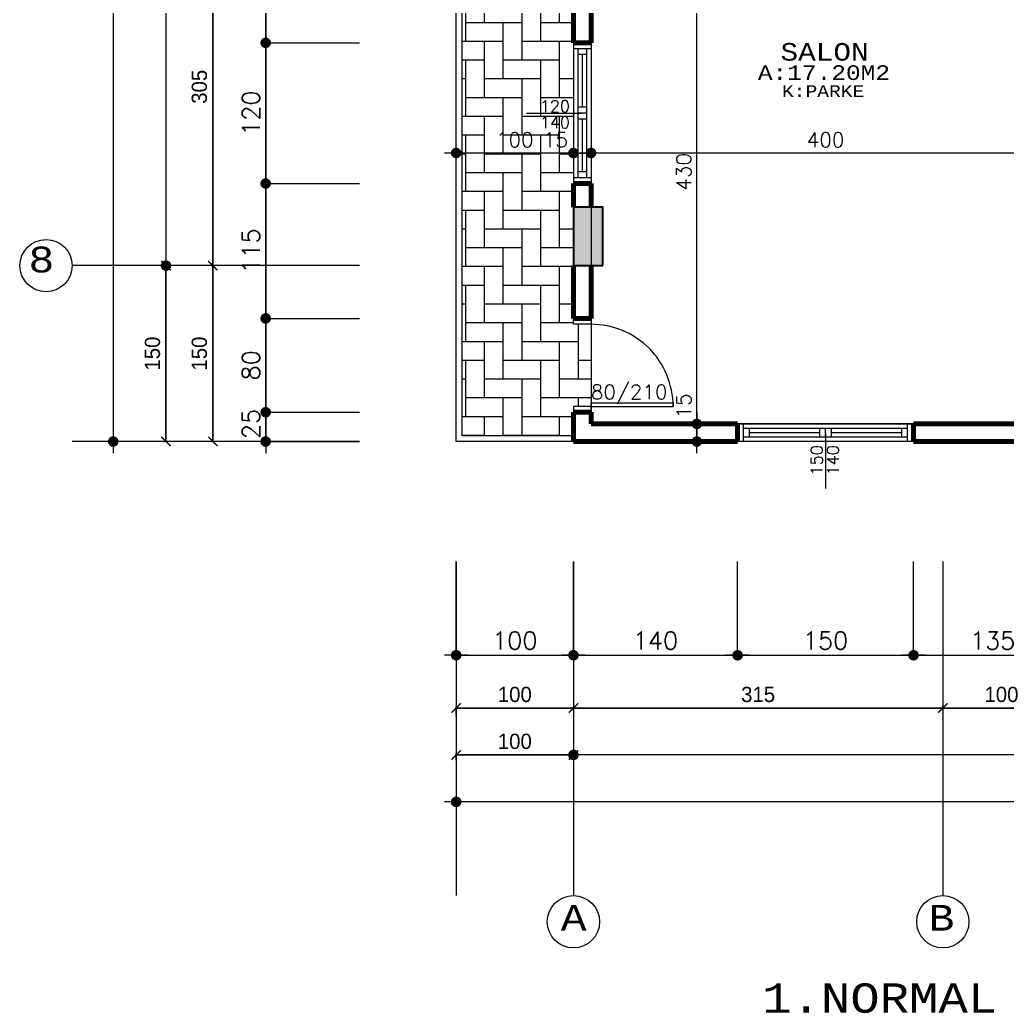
# Model space of a CAD drawing. Header units: millimetres. Extents: x 35860 to 71103, y -11298 to -8385.
# Drawn here: x 46579 to 47421, y -11261 to -10414 of the extents above; entities that cross this region are included whole.
import ezdxf
from ezdxf.enums import TextEntityAlignment as Align

# ---------------------------------------------------------------- set-up
doc = ezdxf.new("R2010")
doc.units = ezdxf.units.MM
doc.header["$MEASUREMENT"] = 0
doc.layers.get('0').update_dxf_attribs({"lineweight": 15})
doc.layers.get('Defpoints').update_dxf_attribs({"lineweight": 20})
for name, color, linetype, lineweight in [('02', 2, 'Continuous', 20), ('03_Yazı', 1, 'Continuous', 30), ('07', 3, 'Continuous', 70), ('Aks&Tefriş', 5, 'Continuous', 20), ('Kolon', 6, 'Continuous', 30), ('Merd&Balkon', 40, 'Continuous', 20), ('Ölçü', 140, 'Continuous', 20)]:
    doc.layers.add(name, color=color, linetype=linetype, lineweight=lineweight)
doc.layers.add('Lay_X', color=45, linetype='Continuous', lineweight=13, plot=False)
doc.styles.add('0', font='txt.shx')
doc.styles.add('C', font='')
doc.styles.add('ROMANC', font='romanc', dxfattribs={"height": 0.11})
doc.styles.get('C').set_extended_font_data('Courier New Tur')
doc.dimstyles.new('2', dxfattribs={"dimtxt": 12.5, "dimasz": 1, "dimexe": 0, "dimexo": 0, "dimgap": 5, "dimtad": 1, "dimdec": 0, "dimlfac": -1, "dimzin": 12, "dimdsep": 46, "dimtxsty": '0', "dimblk": 'DOT', "dimcen": 2.5, "dimse1": 1, "dimse2": 1, "dimclrd": 256, "dimclrt": 1, "dimadec": 0, "dimazin": 0, "dimtfac": 1, "dimtdec": 0, "dimtmove": 0, "dimatfit": 0, "dimldrblk": 'DOT', "dimfxl": 1, "dimtolj": 1, "dimtzin": 0, "dimlwd": -1, "dimarcsym": 0})
doc.dimstyles.new('5', dxfattribs={"dimtxt": 25, "dimasz": 1, "dimexe": 0, "dimexo": 0, "dimgap": 5, "dimtad": 1, "dimdec": 0, "dimlfac": -1, "dimzin": 12, "dimdsep": 46, "dimtxsty": '0', "dimblk": 'DOT', "dimcen": 2.5, "dimse1": 1, "dimse2": 1, "dimclrd": 256, "dimclrt": 1, "dimadec": 8, "dimazin": 0, "dimtfac": 1, "dimtdec": 0, "dimtmove": 0, "dimatfit": 0, "dimldrblk": 'DOT', "dimfxl": 1, "dimtolj": 1, "dimtzin": 0, "dimlwd": -1, "dimarcsym": 0})
doc.dimstyles.new('_VI80I', dxfattribs={"dimtxt": 15, "dimasz": 1, "dimexe": 0, "dimexo": 100, "dimgap": 5, "dimtad": 1, "dimdec": 0, "dimlfac": -1, "dimzin": 12, "dimdsep": 46, "dimtxsty": '0', "dimblk1": 'DOT80_2', "dimblk2": 'DOT80_1', "dimsah": 1, "dimcen": 2.5, "dimse1": 1, "dimse2": 1, "dimclrd": 256, "dimclrt": 1, "dimadec": 8, "dimazin": 0, "dimtfac": 1, "dimtdec": 0, "dimtmove": 0, "dimatfit": 0, "dimldrblk": 'DOT', "dimfxl": 1, "dimtolj": 1, "dimtzin": 0, "dimlwd": -1, "dimarcsym": 0})
doc.dimstyles.new('STANDART', dxfattribs={"dimtxt": 13, "dimasz": 8, "dimexe": 1.25, "dimexo": 0.625, "dimgap": 5, "dimtad": 1, "dimdec": 0, "dimrnd": 5, "dimzin": 1, "dimdsep": 46, "dimtxsty": 'Standard', "dimblk1": 'ARCHTICK', "dimblk2": 'ARCHTICK', "dimsah": 1, "dimcen": 2.5, "dimclrd": 256, "dimclre": 256, "dimclrt": 1, "dimadec": 0, "dimazin": 0, "dimtfac": 1, "dimtdec": 0, "dimtofl": 0, "dimtmove": 1, "dimatfit": 0, "dimldrblk": 'ARCHTICK', "dimfxl": 1, "dimtolj": 1, "dimtzin": 0, "dimarcsym": 0})

# ---------------------------------------------------------------- blocks, each defined once
blk = doc.blocks.new('DOT')
at = {"color": 0}
blk.add_line((-10, 0), (10, 0), dxfattribs=at)
at = {"color": 0, "const_width": 4.5}
blk.add_lwpolyline([(-2.25, 0, 1), (2.25, 0, 1)], format="xyb", close=True, dxfattribs=at)
blk = doc.blocks.new('*D555')
at = {"layer": 'Aks&Tefriş', "transparency": 16777216}
blk.add_line((47950.06, -11040.64), (47052.06, -11040.64), dxfattribs=at)
at = {"layer": 'Defpoints', "color": 0, "transparency": 16777216}
for p in [(47051.06, -11040.64), (47051.06, -11040.64), (47951.06, -11040.64)]:
    blk.add_point(p, dxfattribs=at)
at = {"layer": 'Aks&Tefriş', "transparency": 16777216, "rotation": 180}
blk.add_blockref('DOT', (47051.06, -11040.64), dxfattribs=at)
at = {"layer": 'Aks&Tefriş', "transparency": 16777216}
blk.add_blockref('DOT', (47951.06, -11040.64), dxfattribs=at)
at = {"layer": 'Aks&Tefriş', "color": 1, "transparency": 16777216, "insert": (47501.06, -11023.14), "char_height": 25, "attachment_point": 5, "style": '0'}
blk.add_mtext('\\A1;900', dxfattribs=at)
blk = doc.blocks.new('_ARCHTICK')
at = {"color": 0, "linetype": 'ByBlock', "const_width": 0.15}
blk.add_lwpolyline([(-0.5, -0.5), (0.5, 0.5)], dxfattribs=at)
blk = doc.blocks.new('*D559')
at = {"layer": 'Aks&Tefriş', "lineweight": -2, "transparency": 16777216}
for p, q in [((47366.06, -11000.01), (47366.06, -10999.39)), ((47466.06, -11000.64), (47366.06, -11000.64))]:
    blk.add_line(p, q, dxfattribs=at)
at = {"layer": 'Defpoints', "color": 0, "transparency": 16777216}
for p in [(47366.06, -11000.64), (47366.06, -11000.64), (47466.06, -11000.64)]:
    blk.add_point(p, dxfattribs=at)
at = {"layer": 'Aks&Tefriş', "lineweight": -2, "transparency": 16777216, "xscale": 8, "yscale": 8, "zscale": 8, "rotation": 180}
blk.add_blockref('_ARCHTICK', (47366.06, -11000.64), dxfattribs=at)
at = {"layer": 'Aks&Tefriş', "lineweight": -2, "transparency": 16777216, "xscale": 8, "yscale": 8, "zscale": 8}
blk.add_blockref('_ARCHTICK', (47466.06, -11000.64), dxfattribs=at)
at = {"layer": 'Aks&Tefriş', "color": 1, "transparency": 16777216, "insert": (47416.06, -10989.14), "char_height": 13, "attachment_point": 5}
blk.add_mtext('\\A1;100', dxfattribs=at)
blk = doc.blocks.new('*D560')
at = {"layer": 'Aks&Tefriş', "lineweight": -2, "transparency": 16777216}
for p, q in [((47051.06, -11000.01), (47051.06, -10999.39)), ((47366.06, -11000.64), (47051.06, -11000.64))]:
    blk.add_line(p, q, dxfattribs=at)
at = {"layer": 'Defpoints', "color": 0, "transparency": 16777216}
for p in [(47051.06, -11000.64), (47051.06, -11000.64), (47366.06, -11000.64)]:
    blk.add_point(p, dxfattribs=at)
at = {"layer": 'Aks&Tefriş', "lineweight": -2, "transparency": 16777216, "xscale": 8, "yscale": 8, "zscale": 8, "rotation": 180}
blk.add_blockref('_ARCHTICK', (47051.06, -11000.64), dxfattribs=at)
at = {"layer": 'Aks&Tefriş', "lineweight": -2, "transparency": 16777216, "xscale": 8, "yscale": 8, "zscale": 8}
blk.add_blockref('_ARCHTICK', (47366.06, -11000.64), dxfattribs=at)
at = {"layer": 'Aks&Tefriş', "color": 1, "transparency": 16777216, "insert": (47208.56, -10989.14), "char_height": 13, "attachment_point": 5}
blk.add_mtext('\\A1;315', dxfattribs=at)
blk = doc.blocks.new('*D569')
at = {"layer": 'Aks&Tefriş', "transparency": 16777216}
blk.add_line((46703.62, -9334.42), (46703.62, -10622.42), dxfattribs=at)
at = {"layer": 'Defpoints', "color": 0, "transparency": 16777216}
for p in [(46703.62, -9333.42), (46703.62, -10623.42), (46703.62, -10623.42)]:
    blk.add_point(p, dxfattribs=at)
at = {"layer": 'Aks&Tefriş', "transparency": 16777216}
for p, rotation in [((46703.62, -9333.42), 90), ((46703.62, -10623.42), 270)]:
    blk.add_blockref('DOT', p, dxfattribs=dict(at, rotation=rotation))
at = {"layer": 'Aks&Tefriş', "color": 1, "transparency": 16777216, "insert": (46686.12, -9978.42), "char_height": 25, "attachment_point": 5, "rotation": 90, "style": '0'}
blk.add_mtext('\\A1;1290', dxfattribs=at)
blk = doc.blocks.new('*D570')
at = {"layer": 'Aks&Tefriş', "lineweight": -2, "transparency": 16777216}
for p, q in [((46743, -10623.42), (46742.37, -10623.42)), ((46743.62, -10773.42), (46743.62, -10623.42)), ((46743, -10773.42), (46742.37, -10773.42))]:
    blk.add_line(p, q, dxfattribs=at)
at = {"layer": 'Defpoints', "color": 0, "transparency": 16777216}
for p in [(46743.62, -10623.42), (46743.62, -10623.42), (46743.62, -10773.42)]:
    blk.add_point(p, dxfattribs=at)
at = {"layer": 'Aks&Tefriş', "lineweight": -2, "transparency": 16777216, "xscale": 8, "yscale": 8, "zscale": 8}
for p, rotation in [((46743.62, -10623.42), 90), ((46743.62, -10773.42), 270)]:
    blk.add_blockref('_ARCHTICK', p, dxfattribs=dict(at, rotation=rotation))
at = {"layer": 'Aks&Tefriş', "color": 1, "transparency": 16777216, "insert": (46732.12, -10698.42), "char_height": 13, "attachment_point": 5, "rotation": 90}
blk.add_mtext('\\A1;150', dxfattribs=at)
blk = doc.blocks.new('*D571')
at = {"layer": 'Aks&Tefriş', "lineweight": -2, "transparency": 16777216}
for p, q in [((46743, -10318.42), (46742.37, -10318.42)), ((46743.62, -10623.42), (46743.62, -10318.42))]:
    blk.add_line(p, q, dxfattribs=at)
at = {"layer": 'Defpoints', "color": 0, "transparency": 16777216}
for p in [(46743.62, -10318.42), (46743.62, -10318.42), (46743.62, -10623.42)]:
    blk.add_point(p, dxfattribs=at)
at = {"layer": 'Aks&Tefriş', "lineweight": -2, "transparency": 16777216, "xscale": 8, "yscale": 8, "zscale": 8}
for p, rotation in [((46743.62, -10318.42), 90), ((46743.62, -10623.42), 270)]:
    blk.add_blockref('_ARCHTICK', p, dxfattribs=dict(at, rotation=rotation))
at = {"layer": 'Aks&Tefriş', "color": 1, "transparency": 16777216, "insert": (46732.12, -10470.92), "char_height": 13, "attachment_point": 5, "rotation": 90}
blk.add_mtext('\\A1;305', dxfattribs=at)
blk = doc.blocks.new('K_X_D_1_15-80')
at = {"layer": '02'}
blk.add_line((-15, 0), (-18, 0), dxfattribs=at)
for points in [[(-90, 0), (-85, 0), (-85, 15), (-90, 15)], [(-10, 0), (-15, 0), (-15, 15), (-10, 15)]]:
    blk.add_lwpolyline(points, dxfattribs=at)
blk.add_lwpolyline([(-18, 0), (-18, -70), (-15, -70, -0.414214), (-85, 0), (-15, 0), (-15, -70)], format="xyb", dxfattribs=at)
at = {"layer": '07'}
for p, q in [((-90, 0), (-90, 15)), ((-10, 0), (-10, 15))]:
    blk.add_line(p, q, dxfattribs=at)
at = {"layer": '03_Yazı', "style": '0', "flags": 8}
blk.add_attdef('80/210', text='', height=12.5, rotation=90, dxfattribs=at).set_placement((-33.5, -2.71), align=Align.TOP_RIGHT)
blk = doc.blocks.new('*D588')
at = {"layer": 'Defpoints', "color": 0, "transparency": 16777216}
for p in [(47066.06, -10527.4), (47066.06, -10623.42), (47466.06, -10623.42)]:
    blk.add_point(p, dxfattribs=at)
at = {"layer": 'Ölçü', "transparency": 16777216}
blk.add_line((47465.06, -10527.4), (47067.06, -10527.4), dxfattribs=at)
at = {"layer": 'Ölçü', "transparency": 16777216, "rotation": 180}
blk.add_blockref('DOT', (47066.06, -10527.4), dxfattribs=at)
at = {"layer": 'Ölçü', "transparency": 16777216}
blk.add_blockref('DOT', (47466.06, -10527.4), dxfattribs=at)
at = {"layer": 'Ölçü', "color": 1, "transparency": 16777216, "insert": (47266.06, -10516.15), "char_height": 12.5, "attachment_point": 5, "style": '0'}
blk.add_mtext('\\A1;400', dxfattribs=at)
blk = doc.blocks.new('*D589')
at = {"layer": 'Defpoints', "color": 0, "transparency": 16777216}
for p in [(47051.06, -10527.4), (47051.06, -10623.42), (47066.06, -10623.42)]:
    blk.add_point(p, dxfattribs=at)
at = {"layer": 'Ölçü', "transparency": 16777216}
for p, q in [((47050.06, -10527.4), (47022.39, -10527.4)), ((47066.06, -10527.4), (47051.06, -10527.4)), ((47067.06, -10527.4), (47068.06, -10527.4))]:
    blk.add_line(p, q, dxfattribs=at)
blk.add_blockref('DOT', (47051.06, -10527.4), dxfattribs=at)
at = {"layer": 'Ölçü', "transparency": 16777216, "rotation": 180}
blk.add_blockref('DOT', (47066.06, -10527.4), dxfattribs=at)
at = {"layer": 'Ölçü', "color": 1, "transparency": 16777216, "insert": (47035.73, -10516.15), "char_height": 12.5, "attachment_point": 5, "style": '0'}
blk.add_mtext('\\A1;15', dxfattribs=at)
blk = doc.blocks.new('*D590')
at = {"layer": 'Defpoints', "color": 0, "transparency": 16777216}
for p in [(46951.06, -10526.5), (46951.06, -10527.4), (47051.06, -10623.42)]:
    blk.add_point(p, dxfattribs=at)
at = {"layer": 'Ölçü', "transparency": 16777216}
blk.add_line((47050.06, -10527.4), (46952.06, -10527.4), dxfattribs=at)
at = {"layer": 'Ölçü', "transparency": 16777216, "rotation": 180}
blk.add_blockref('DOT', (46951.06, -10527.4), dxfattribs=at)
at = {"layer": 'Ölçü', "transparency": 16777216}
blk.add_blockref('DOT', (47051.06, -10527.4), dxfattribs=at)
at = {"layer": 'Ölçü', "color": 1, "transparency": 16777216, "insert": (47001.06, -10516.15), "char_height": 12.5, "attachment_point": 5, "style": '0'}
blk.add_mtext('\\A1;100', dxfattribs=at)
blk = doc.blocks.new('*D633')
at = {"layer": 'Defpoints', "color": 0, "transparency": 16777216}
for p in [(47156.34, -10758.42), (47191.06, -10758.42), (47191.06, -10773.42)]:
    blk.add_point(p, dxfattribs=at)
at = {"layer": 'Ölçü', "transparency": 16777216}
for p, q in [((47156.34, -10757.42), (47156.34, -10729.76)), ((47156.34, -10773.42), (47156.34, -10758.42)), ((47156.34, -10774.42), (47156.34, -10775.42))]:
    blk.add_line(p, q, dxfattribs=at)
for p, rotation in [((47156.34, -10758.42), 270), ((47156.34, -10773.42), 90)]:
    blk.add_blockref('DOT', p, dxfattribs=dict(at, rotation=rotation))
at = {"layer": 'Ölçü', "color": 1, "transparency": 16777216, "insert": (47145.09, -10743.09), "char_height": 12.5, "attachment_point": 5, "rotation": 90, "style": '0'}
blk.add_mtext('\\A1;15', dxfattribs=at)
blk = doc.blocks.new('*D634')
at = {"layer": 'Defpoints', "color": 0, "transparency": 16777216}
for p in [(47101.06, -10328.42), (47156.34, -10328.42), (47191.06, -10758.42)]:
    blk.add_point(p, dxfattribs=at)
at = {"layer": 'Ölçü', "transparency": 16777216}
blk.add_line((47156.34, -10757.42), (47156.34, -10329.42), dxfattribs=at)
for p, rotation in [((47156.34, -10328.42), 90), ((47156.34, -10758.42), 270)]:
    blk.add_blockref('DOT', p, dxfattribs=dict(at, rotation=rotation))
at = {"layer": 'Ölçü', "color": 1, "transparency": 16777216, "insert": (47145.09, -10543.42), "char_height": 12.5, "attachment_point": 5, "rotation": 90, "style": '0'}
blk.add_mtext('\\A1;430', dxfattribs=at)
blk = doc.blocks.new('*D641')
at = {"layer": 'Aks&Tefriş', "transparency": 16777216}
blk.add_line((48050.06, -11080.64), (46952.06, -11080.64), dxfattribs=at)
at = {"layer": 'Defpoints', "color": 0, "transparency": 16777216}
for p in [(46951.06, -11080.64), (46951.06, -11080.64), (48051.06, -11080.64)]:
    blk.add_point(p, dxfattribs=at)
at = {"layer": 'Aks&Tefriş', "transparency": 16777216, "rotation": 180}
blk.add_blockref('DOT', (46951.06, -11080.64), dxfattribs=at)
at = {"layer": 'Aks&Tefriş', "transparency": 16777216}
blk.add_blockref('DOT', (48051.06, -11080.64), dxfattribs=at)
at = {"layer": 'Aks&Tefriş', "color": 1, "transparency": 16777216, "insert": (47501.06, -11063.14), "char_height": 25, "attachment_point": 5, "style": '0'}
blk.add_mtext('\\A1;1100', dxfattribs=at)
blk = doc.blocks.new('*D643')
at = {"layer": 'Aks&Tefriş', "lineweight": -2, "transparency": 16777216}
for p, q in [((46951.06, -11045.01), (46951.06, -11039.39)), ((47051.06, -11040.64), (46951.06, -11040.64))]:
    blk.add_line(p, q, dxfattribs=at)
at = {"layer": 'Defpoints', "color": 0, "transparency": 16777216}
for p in [(46951.06, -11040.64), (47051.06, -11040.64), (46951.06, -11045.64)]:
    blk.add_point(p, dxfattribs=at)
at = {"layer": 'Aks&Tefriş', "lineweight": -2, "transparency": 16777216, "xscale": 8, "yscale": 8, "zscale": 8, "rotation": 180}
blk.add_blockref('_ARCHTICK', (46951.06, -11040.64), dxfattribs=at)
at = {"layer": 'Aks&Tefriş', "lineweight": -2, "transparency": 16777216, "xscale": 8, "yscale": 8, "zscale": 8}
blk.add_blockref('_ARCHTICK', (47051.06, -11040.64), dxfattribs=at)
at = {"layer": 'Aks&Tefriş', "color": 1, "transparency": 16777216, "insert": (47001.06, -11029.14), "char_height": 13, "attachment_point": 5}
blk.add_mtext('\\A1;100', dxfattribs=at)
blk = doc.blocks.new('*D644')
at = {"layer": 'Aks&Tefriş', "lineweight": -2, "transparency": 16777216}
for p, q in [((46951.06, -11007.08), (46951.06, -10999.39)), ((47051.06, -11000.64), (46951.06, -11000.64))]:
    blk.add_line(p, q, dxfattribs=at)
at = {"layer": 'Defpoints', "color": 0, "transparency": 16777216}
for p in [(46951.06, -11000.64), (47051.06, -11000.64), (46951.06, -11007.7)]:
    blk.add_point(p, dxfattribs=at)
at = {"layer": 'Aks&Tefriş', "lineweight": -2, "transparency": 16777216, "xscale": 8, "yscale": 8, "zscale": 8, "rotation": 180}
blk.add_blockref('_ARCHTICK', (46951.06, -11000.64), dxfattribs=at)
at = {"layer": 'Aks&Tefriş', "lineweight": -2, "transparency": 16777216, "xscale": 8, "yscale": 8, "zscale": 8}
blk.add_blockref('_ARCHTICK', (47051.06, -11000.64), dxfattribs=at)
at = {"layer": 'Aks&Tefriş', "color": 1, "transparency": 16777216, "insert": (47001.06, -10989.14), "char_height": 13, "attachment_point": 5}
blk.add_mtext('\\A1;100', dxfattribs=at)
blk = doc.blocks.new('*D647')
at = {"layer": 'Aks&Tefriş', "transparency": 16777216}
blk.add_line((46658.62, -9184.42), (46658.62, -10772.42), dxfattribs=at)
at = {"layer": 'Defpoints', "color": 0, "transparency": 16777216}
for p in [(46658.62, -9183.42), (46658.62, -10773.42), (46658.62, -10773.42)]:
    blk.add_point(p, dxfattribs=at)
at = {"layer": 'Aks&Tefriş', "transparency": 16777216}
for p, rotation in [((46658.62, -9183.42), 90), ((46658.62, -10773.42), 270)]:
    blk.add_blockref('DOT', p, dxfattribs=dict(at, rotation=rotation))
at = {"layer": 'Aks&Tefriş', "color": 1, "transparency": 16777216, "insert": (46641.12, -9978.42), "char_height": 25, "attachment_point": 5, "rotation": 90, "style": '0'}
blk.add_mtext('\\A1;1590', dxfattribs=at)
blk = doc.blocks.new('*D648')
at = {"layer": 'Aks&Tefriş', "lineweight": -2, "transparency": 16777216}
for p, q in [((46703, -10623.42), (46702.37, -10623.42)), ((46703.62, -10773.42), (46703.62, -10623.42)), ((46703, -10773.42), (46702.37, -10773.42))]:
    blk.add_line(p, q, dxfattribs=at)
at = {"layer": 'Defpoints', "color": 0, "transparency": 16777216}
for p in [(46703.62, -10623.42), (46703.62, -10623.42), (46703.62, -10773.42)]:
    blk.add_point(p, dxfattribs=at)
at = {"layer": 'Aks&Tefriş', "lineweight": -2, "transparency": 16777216, "xscale": 8, "yscale": 8, "zscale": 8}
for p, rotation in [((46703.62, -10623.42), 90), ((46703.62, -10773.42), 270)]:
    blk.add_blockref('_ARCHTICK', p, dxfattribs=dict(at, rotation=rotation))
at = {"layer": 'Aks&Tefriş', "color": 1, "transparency": 16777216, "insert": (46692.12, -10698.42), "char_height": 13, "attachment_point": 5, "rotation": 90}
blk.add_mtext('\\A1;150', dxfattribs=at)
blk = doc.blocks.new('DOT80_2')
at = {"color": 0}
blk.add_line((0, 0), (0, -80), dxfattribs=at)
blk.add_blockref('DOT', (0, 0))
blk = doc.blocks.new('DOT80_1')
at = {"color": 0}
blk.add_line((0, 0), (0, 80), dxfattribs=at)
blk.add_blockref('DOT', (0, 0))
blk = doc.blocks.new('*D850')
at = {"layer": 'Aks&Tefriş', "transparency": 16777216}
blk.add_line((46952.06, -10955.64), (47050.06, -10955.64), dxfattribs=at)
at = {"layer": 'Defpoints', "color": 0, "transparency": 16777216}
for p in [(46951.06, -10773.42), (47051.06, -10773.42), (47051.06, -10955.64)]:
    blk.add_point(p, dxfattribs=at)
at = {"layer": 'Aks&Tefriş', "transparency": 16777216, "rotation": 180}
blk.add_blockref('DOT80_2', (46951.06, -10955.64), dxfattribs=at)
at = {"layer": 'Aks&Tefriş', "transparency": 16777216}
blk.add_blockref('DOT80_1', (47051.06, -10955.64), dxfattribs=at)
at = {"layer": 'Aks&Tefriş', "color": 1, "transparency": 16777216, "insert": (47001.06, -10943.14), "char_height": 15, "attachment_point": 5, "style": '0'}
blk.add_mtext('\\A1;100', dxfattribs=at)
blk = doc.blocks.new('*D851')
at = {"layer": 'Aks&Tefriş', "transparency": 16777216}
blk.add_line((47052.06, -10955.64), (47190.06, -10955.64), dxfattribs=at)
at = {"layer": 'Defpoints', "color": 0, "transparency": 16777216}
for p in [(47051.06, -10773.42), (47191.06, -10773.42), (47191.06, -10955.64)]:
    blk.add_point(p, dxfattribs=at)
at = {"layer": 'Aks&Tefriş', "transparency": 16777216, "rotation": 180}
blk.add_blockref('DOT80_2', (47051.06, -10955.64), dxfattribs=at)
at = {"layer": 'Aks&Tefriş', "transparency": 16777216}
blk.add_blockref('DOT80_1', (47191.06, -10955.64), dxfattribs=at)
at = {"layer": 'Aks&Tefriş', "color": 1, "transparency": 16777216, "insert": (47121.06, -10943.14), "char_height": 15, "attachment_point": 5, "style": '0'}
blk.add_mtext('\\A1;140', dxfattribs=at)
blk = doc.blocks.new('*D852')
at = {"layer": 'Aks&Tefriş', "transparency": 16777216}
blk.add_line((47192.06, -10955.64), (47340.06, -10955.64), dxfattribs=at)
at = {"layer": 'Defpoints', "color": 0, "transparency": 16777216}
for p in [(47191.06, -10773.42), (47341.06, -10773.42), (47341.06, -10955.64)]:
    blk.add_point(p, dxfattribs=at)
at = {"layer": 'Aks&Tefriş', "transparency": 16777216, "rotation": 180}
blk.add_blockref('DOT80_2', (47191.06, -10955.64), dxfattribs=at)
at = {"layer": 'Aks&Tefriş', "transparency": 16777216}
blk.add_blockref('DOT80_1', (47341.06, -10955.64), dxfattribs=at)
at = {"layer": 'Aks&Tefriş', "color": 1, "transparency": 16777216, "insert": (47266.06, -10943.14), "char_height": 15, "attachment_point": 5, "style": '0'}
blk.add_mtext('\\A1;150', dxfattribs=at)
blk = doc.blocks.new('*D853')
at = {"layer": 'Aks&Tefriş', "transparency": 16777216}
blk.add_line((47342.06, -10955.64), (47475.06, -10955.64), dxfattribs=at)
at = {"layer": 'Defpoints', "color": 0, "transparency": 16777216}
for p in [(47341.06, -10773.42), (47476.06, -10773.42), (47476.06, -10955.64)]:
    blk.add_point(p, dxfattribs=at)
at = {"layer": 'Aks&Tefriş', "transparency": 16777216, "rotation": 180}
blk.add_blockref('DOT80_2', (47341.06, -10955.64), dxfattribs=at)
at = {"layer": 'Aks&Tefriş', "transparency": 16777216}
blk.add_blockref('DOT80_1', (47476.06, -10955.64), dxfattribs=at)
at = {"layer": 'Aks&Tefriş', "color": 1, "transparency": 16777216, "insert": (47408.56, -10943.14), "char_height": 15, "attachment_point": 5, "style": '0'}
blk.add_mtext('\\A1;135', dxfattribs=at)
blk = doc.blocks.new('*D901')
at = {"layer": 'Aks&Tefriş', "transparency": 16777216}
blk.add_line((46788.62, -10208.17), (46788.62, -10432.42), dxfattribs=at)
at = {"layer": 'Defpoints', "color": 0, "transparency": 16777216}
for p in [(47051.06, -10207.17), (46788.62, -10433.42), (47051.06, -10433.42)]:
    blk.add_point(p, dxfattribs=at)
at = {"layer": 'Aks&Tefriş', "transparency": 16777216}
for name, p, rotation in [('DOT80_2', (46788.62, -10207.17), 90), ('DOT80_1', (46788.62, -10433.42), 270)]:
    blk.add_blockref(name, p, dxfattribs=dict(at, rotation=rotation))
at = {"layer": 'Aks&Tefriş', "color": 1, "transparency": 16777216, "insert": (46776.12, -10320.3), "char_height": 15, "attachment_point": 5, "rotation": 90, "style": '0'}
blk.add_mtext('\\A1;226', dxfattribs=at)
blk = doc.blocks.new('*D902')
at = {"layer": 'Aks&Tefriş', "transparency": 16777216}
blk.add_line((46788.62, -10434.42), (46788.62, -10552.42), dxfattribs=at)
at = {"layer": 'Defpoints', "color": 0, "transparency": 16777216}
for p in [(47051.06, -10433.42), (46788.62, -10553.42), (47051.06, -10553.42)]:
    blk.add_point(p, dxfattribs=at)
at = {"layer": 'Aks&Tefriş', "transparency": 16777216}
for name, p, rotation in [('DOT80_2', (46788.62, -10433.42), 90), ('DOT80_1', (46788.62, -10553.42), 270)]:
    blk.add_blockref(name, p, dxfattribs=dict(at, rotation=rotation))
at = {"layer": 'Aks&Tefriş', "color": 1, "transparency": 16777216, "insert": (46776.12, -10493.42), "char_height": 15, "attachment_point": 5, "rotation": 90, "style": '0'}
blk.add_mtext('\\A1;120', dxfattribs=at)
blk = doc.blocks.new('*D903')
at = {"layer": 'Aks&Tefriş', "transparency": 16777216}
blk.add_line((46788.62, -10554.42), (46788.62, -10667.42), dxfattribs=at)
at = {"layer": 'Defpoints', "color": 0, "transparency": 16777216}
for p in [(47051.06, -10553.42), (46788.62, -10668.42), (47051.06, -10668.42)]:
    blk.add_point(p, dxfattribs=at)
at = {"layer": 'Aks&Tefriş', "transparency": 16777216}
for name, p, rotation in [('DOT80_2', (46788.62, -10553.42), 90), ('DOT80_1', (46788.62, -10668.42), 270)]:
    blk.add_blockref(name, p, dxfattribs=dict(at, rotation=rotation))
at = {"layer": 'Aks&Tefriş', "color": 1, "transparency": 16777216, "insert": (46776.12, -10610.92), "char_height": 15, "attachment_point": 5, "rotation": 90, "style": '0'}
blk.add_mtext('\\A1;115', dxfattribs=at)
blk = doc.blocks.new('*D904')
at = {"layer": 'Aks&Tefriş', "transparency": 16777216}
blk.add_line((46788.62, -10669.42), (46788.62, -10747.42), dxfattribs=at)
at = {"layer": 'Defpoints', "color": 0, "transparency": 16777216}
for p in [(47051.06, -10668.42), (46788.62, -10748.42), (47051.06, -10748.42)]:
    blk.add_point(p, dxfattribs=at)
at = {"layer": 'Aks&Tefriş', "transparency": 16777216}
for name, p, rotation in [('DOT80_2', (46788.62, -10668.42), 90), ('DOT80_1', (46788.62, -10748.42), 270)]:
    blk.add_blockref(name, p, dxfattribs=dict(at, rotation=rotation))
at = {"layer": 'Aks&Tefriş', "color": 1, "transparency": 16777216, "insert": (46776.12, -10708.42), "char_height": 15, "attachment_point": 5, "rotation": 90, "style": '0'}
blk.add_mtext('\\A1;80', dxfattribs=at)
blk = doc.blocks.new('*D905')
at = {"layer": 'Aks&Tefriş', "transparency": 16777216}
blk.add_line((46788.62, -10749.42), (46788.62, -10772.42), dxfattribs=at)
at = {"layer": 'Defpoints', "color": 0, "transparency": 16777216}
for p in [(47051.06, -10748.42), (46788.62, -10773.42), (47051.06, -10773.42)]:
    blk.add_point(p, dxfattribs=at)
at = {"layer": 'Aks&Tefriş', "transparency": 16777216}
for name, p, rotation in [('DOT80_2', (46788.62, -10748.42), 90), ('DOT80_1', (46788.62, -10773.42), 270)]:
    blk.add_blockref(name, p, dxfattribs=dict(at, rotation=rotation))
at = {"layer": 'Aks&Tefriş', "color": 1, "transparency": 16777216, "insert": (46776.12, -10758.42), "char_height": 15, "attachment_point": 5, "rotation": 90, "style": '0'}
blk.add_mtext('\\A1;25', dxfattribs=at)

msp = doc.modelspace()

# ---------------------------------------------------------------- hatches: boundary and pattern name
h = msp.add_hatch()
h.set_pattern_fill('ANSI33', color=256, scale=30, style=0)
h.paths.add_polyline_path([(47466.06, -9402.81), (47466.06, -9351.71), (47491.06, -9352.81), (47491.06, -9402.81)])
h.paths.add_polyline_path([(47951.06, -9983.42), (47891.06, -9983.42), (47891.06, -10013.42), (47951.06, -10013.42)])
h.paths.add_polyline_path([(47926.06, -9628.42), (47951.06, -9628.42), (47951.06, -9678.42), (47926.06, -9678.42)])
h.paths.add_polyline_path([(47491.06, -9638.42), (47491.06, -9678.42), (47466.06, -9678.42), (47466.06, -9638.42)])
h.paths.add_polyline_path([(47926.06, -10368.42), (47951.06, -10368.42), (47951.06, -10318.42), (47926.06, -10318.42)])
h.paths.add_polyline_path([(47491.06, -10368.42), (47491.06, -10318.42), (47466.06, -10318.42), (47466.06, -10368.42)])
h.paths.add_polyline_path([(47926.06, -9423.08), (47926.06, -9371.98), (47951.06, -9373.08), (47951.06, -9423.08)])
h.paths.add_polyline_path([(47661.06, -9360.3), (47686.06, -9361.4), (47686.06, -9411.4), (47661.06, -9411.4)])
h.paths.add_polyline_path([(47391.06, -10138.42), (47366.06, -10138.42), (47366.06, -10073.42), (47391.06, -10073.42)])
h.paths.add_polyline_path([(47391.06, -9923.42), (47391.06, -9858.42), (47366.06, -9858.42), (47366.06, -9923.42)])
h.paths.add_polyline_path([(47661.06, -9873.42), (47661.06, -9878.42), (47666.06, -9878.42), (47756.06, -9878.42), (47756.06, -9858.42), (47661.06, -9858.42)])
h.paths.add_polyline_path([(47661.06, -10133.42), (47661.06, -10118.42), (47756.06, -10118.42), (47756.06, -10138.42), (47661.06, -10138.42)])
h.paths.add_polyline_path([(47661.06, -10623.42), (47686.06, -10623.42), (47686.06, -10573.42), (47661.06, -10573.42)])
h.paths.add_polyline_path([(47491.06, -10623.42), (47491.06, -10573.42), (47466.06, -10573.42), (47466.06, -10623.42)])
h.paths.add_polyline_path([(47926.06, -10623.42), (47926.06, -10573.42), (47951.06, -10573.42), (47951.06, -10623.42)])
h.paths.add_polyline_path([(47051.06, -9384.52), (47051.06, -9333.42), (47076.06, -9334.52), (47076.06, -9384.52)])
h.paths.add_polyline_path([(47101.06, -9678.42), (47051.06, -9678.42), (47051.06, -9653.42), (47101.06, -9653.42)])
h.paths.add_polyline_path([(47091.06, -9893.42), (47051.06, -9893.42), (47051.06, -9923.42), (47091.06, -9923.42)])
h.paths.add_polyline_path([(47076.06, -10623.42), (47076.06, -10573.42), (47051.06, -10573.42), (47051.06, -10623.42)])
h.paths.add_polyline_path([(47101.06, -10318.42), (47051.06, -10318.42), (47051.06, -10343.42), (47101.06, -10343.42)])
h = msp.add_hatch()
h.set_pattern_fill('SERAMIK9,_O', color=256, scale=4, pattern_type=2)
h.set_pattern_definition([(0, (-2080.745, 0), (16, 16), [48, -16]), (90, (-2064.745, 0), (-16, -16), [48, -16])])
h.paths.add_polyline_path([(47066.06, -10673.42), (47051.06, -10673.42), (47051.06, -10668.42), (47051.06, -10623.42), (47051.06, -10573.42), (47051.06, -10553.42), (47051.06, -10433.42), (47051.06, -10343.42), (47051.06, -10318.42), (47051.06, -10207.17), (47051.06, -10087.17), (47051.06, -10061.67), (46956.06, -10061.67), (46956.06, -10768.42), (47051.06, -10768.42), (47051.06, -10748.42), (47051.06, -10743.42), (47066.06, -10743.42)])
h.paths.add_polyline_path([(47024.27, -10506.77), (47047.19, -10506.77), (47047.19, -10525.52), (47024.27, -10525.52)], flags=24)
h.paths.add_polyline_path([(46985.44, -10506.77), (47016.69, -10506.77), (47016.69, -10525.52), (46985.44, -10525.52)], flags=24)
h.paths.add_polyline_path([(47024.27, -10265.42), (47047.19, -10265.42), (47047.19, -10284.17), (47024.27, -10284.17)], flags=24)
h.paths.add_polyline_path([(47021.34, -10494.98), (47050.62, -10494.98), (47050.62, -10479.98), (47021.34, -10479.98)], flags=24)
h.paths.add_polyline_path([(47021.34, -10508.75), (47050.62, -10508.75), (47050.62, -10493.75), (47021.34, -10493.75)], flags=24)
h.paths.add_polyline_path([(47021.34, -10147.39), (47050.62, -10147.39), (47050.62, -10132.39), (47021.34, -10132.39)], flags=24)
h.paths.add_polyline_path([(47021.34, -10161.16), (47050.62, -10161.16), (47050.62, -10146.16), (47021.34, -10146.16)], flags=24)
h.paths.add_polyline_path([(46948.98, -10216.61), (47051.4, -10216.61), (47051.4, -10192.96), (46948.98, -10192.96)], flags=9)

# ---------------------------------------------------------------- linework, layer by layer
at = {"layer": '02'}
for p, q in [((47051.06, -10433.42), (47051.06, -10553.42)), ((47066.06, -10433.42), (47066.06, -10553.42)), ((47066.06, -10438.42), (47051.06, -10438.42)), ((47054.81, -10438.42), (47054.81, -10548.42)), ((47062.31, -10438.42), (47062.31, -10548.42)), ((47062.31, -10443.42), (47054.81, -10443.42)), ((47058.56, -10443.42), (47058.56, -10488.42)), ((47011.06, -10493.42), (47058.56, -10493.42)), ((47062.31, -10488.42), (47054.81, -10488.42)), ((47062.31, -10493.42), (47054.81, -10493.42)), ((47062.31, -10498.42), (47054.81, -10498.42)), ((47058.56, -10498.42), (47058.56, -10543.42)), ((47062.31, -10543.42), (47054.81, -10543.42)), ((47066.06, -10548.42), (47051.06, -10548.42)), ((47341.06, -10758.42), (47191.06, -10758.42)), ((47196.06, -10773.42), (47196.06, -10758.42)), ((47336.06, -10762.17), (47196.06, -10762.17)), ((47201.06, -10769.67), (47201.06, -10762.17)), ((47261.06, -10769.67), (47261.06, -10762.17)), ((47266.06, -10769.67), (47266.06, -10762.17)), ((47271.06, -10769.67), (47271.06, -10762.17)), ((47331.06, -10769.67), (47331.06, -10762.17)), ((47336.06, -10773.42), (47336.06, -10758.42)), ((47336.06, -10769.67), (47196.06, -10769.67)), ((47261.06, -10765.92), (47201.06, -10765.92)), ((47266.06, -10765.92), (47266.06, -10813.42)), ((47331.06, -10765.92), (47271.06, -10765.92)), ((47341.06, -10773.42), (47191.06, -10773.42))]:
    msp.add_line(p, q, dxfattribs=at)
at = {"layer": '07'}
for p, q in [((47051.06, -10433.42), (47051.06, -10343.42)), ((47066.06, -10433.42), (47066.06, -10343.42)), ((47066.06, -10433.42), (47051.06, -10433.42)), ((47051.06, -10573.42), (47051.06, -10553.42)), ((47051.06, -10573.42), (47051.06, -10553.42)), ((47066.06, -10553.42), (47051.06, -10553.42)), ((47066.06, -10573.42), (47066.06, -10553.42)), ((47051.06, -10668.42), (47051.06, -10623.42)), ((47066.06, -10668.42), (47066.06, -10623.42)), ((47051.06, -10773.42), (47051.06, -10748.42)), ((47066.06, -10758.42), (47066.06, -10748.42)), ((47066.06, -10758.42), (47191.06, -10758.42)), ((47191.06, -10773.42), (47191.06, -10758.42)), ((47341.06, -10758.42), (47466.06, -10758.42)), ((47341.06, -10773.42), (47341.06, -10758.42)), ((47051.06, -10773.42), (47191.06, -10773.42)), ((47341.06, -10773.42), (47476.06, -10773.42))]:
    msp.add_line(p, q, dxfattribs=at)
at = {"layer": 'Aks&Tefriş'}
for p, q in [((46788.62, -10773.42), (46788.62, -9183.42)), ((46868.62, -10623.42), (46623.62, -10623.42)), ((46868.62, -10773.42), (46623.62, -10773.42)), ((46951.06, -10875.64), (46951.06, -11160.64)), ((47051.06, -10875.64), (47051.06, -11160.64)), ((47366.06, -10875.64), (47366.06, -11160.64)), ((46951.06, -10955.64), (48051.06, -10955.64))]:
    msp.add_line(p, q, dxfattribs=at)
for centre in [(46601.32, -10623.42), (47051.06, -11182.94), (47366.06, -11182.94)]:
    msp.add_circle(centre, 22.3, dxfattribs=at)
at = {"layer": 'Kolon'}
msp.add_lwpolyline([(47076.06, -10623.42), (47076.06, -10573.42), (47051.06, -10573.42), (47051.06, -10623.42), (47051.06, -10623.42)], close=True, dxfattribs=at)
at = {"layer": 'Lay_X'}
msp.add_lwpolyline([(47466.06, -10758.42), (47466.06, -10328.42), (47066.06, -10328.42), (47066.06, -10758.42)], close=True, dxfattribs=at)
at = {"layer": 'Merd&Balkon'}
for p, q in [((46951.06, -10773.42), (46951.06, -10055.92)), ((46956.06, -10768.42), (46956.06, -10055.92)), ((47051.06, -10768.42), (46956.06, -10768.42)), ((47051.06, -10773.42), (46951.06, -10773.42))]:
    msp.add_line(p, q, dxfattribs=at)

# ---------------------------------------------------------------- block references
at = {"layer": '02'}
ref = msp.add_blockref('K_X_D_1_15-80', (47066.06, -10758.42), dxfattribs=dict(at, xscale=-1, rotation=90))
ref.add_attrib('80/210', '80/210', dxfattribs={"layer": '03_Yazı', "height": 12.5, "style": '0', "flags": 8}).set_placement((47131.27, -10724.92), align=Align.TOP_RIGHT)

# ---------------------------------------------------------------- texts
at = {"layer": '03_Yazı'}
for s, height, style, p in [('120', 10, 'ROMANC', (47022.41, -10492.48)), ('140', 10, 'ROMANC', (47022.41, -10506.25)), ('8', 22, 'C', (46586.35, -10629.21)), ('A', 22, 'C', (47040.24, -11190.51)), ('B', 22, 'C', (47353.92, -11190.51)), ('1.NORMAL KAT PLANI Ö:1/50', 25, 'C', (47212, -11260.44))]:
    msp.add_text(s, height=height, dxfattribs=dict(at, style=style)).set_placement(p)
at = {"layer": '03_Yazı', "style": 'ROMANC'}
for s, p in [('150', (47263.52, -10802.25)), ('140', (47277.29, -10802.25))]:
    msp.add_text(s, height=10, rotation=90, dxfattribs=at).set_placement(p)
at = {"layer": '03_Yazı', "style": 'C', "flags": 12}
for tag, text, height, p in [('SALON', 'SALON', 15, (47265.21, -10441.11)), ('K:PARKE', 'K:PARKE', 10, (47263.98, -10474.6))]:
    msp.add_attdef(tag, text=text, height=height, dxfattribs=at).set_placement(p, align=Align.MIDDLE_CENTER)
at = {"layer": '03_Yazı', "style": 'C'}
msp.add_attdef('A:17.20M2', text='A:10.00m2', height=12.5, dxfattribs=at).set_placement((47264.68, -10458.86), align=Align.MIDDLE_CENTER)

# ---------------------------------------------------------------- dimensions: what is measured, and where the dimension line sits
at = {"layer": 'Aks&Tefriş'}
for base, p1, p2, angle, dimstyle, picture, middle in [((46658.62, -10773.42), (46658.62, -9183.42), (46658.62, -10773.42), 90, '5', '*D647', (46641.12, -9978.42)), ((46703.62, -10623.42), (46703.62, -9333.42), (46703.62, -10623.42), 90, '5', '*D569', (46686.12, -9978.42)), ((46703.62, -10623.42), (46703.62, -10773.42), (46703.62, -10623.42), 90, 'STANDART', '*D648', (46692.12, -10698.42)), ((46743.62, -10623.42), (46743.62, -10773.42), (46743.62, -10623.42), 90, 'STANDART', '*D570', (46732.12, -10698.42)), ((47051.06, -11040.64), (47951.06, -11040.64), (47051.06, -11040.64), 180, '5', '*D555', (47501.06, -11023.14)), ((46951.06, -11080.64), (48051.06, -11080.64), (46951.06, -11080.64), 180, '5', '*D641', (47501.06, -11063.14))]:
    dim = msp.add_linear_dim(base=base, p1=p1, p2=p2, angle=angle, dimstyle=dimstyle, dxfattribs=at)
    dim.commit()
    dim.dimension.update_dxf_attribs({"geometry": picture, "text_midpoint": middle})
for base, p1, p2, angle, dimstyle, override, picture, middle in [((46788.62, -10433.42), (47051.06, -10207.17), (47051.06, -10433.42), 90, '_VI80I', {"dimtmove": 1}, '*D901', (46776.12, -10320.3)), ((46743.62, -10318.42), (46743.62, -10623.42), (46743.62, -10318.42), 90, 'STANDART', {"dimse1": 1}, '*D571', (46732.12, -10470.92)), ((46788.62, -10553.42), (47051.06, -10433.42), (47051.06, -10553.42), 90, '_VI80I', {"dimtmove": 1}, '*D902', (46776.12, -10493.42)), ((46788.62, -10668.42), (47051.06, -10553.42), (47051.06, -10668.42), 90, '_VI80I', {"dimtmove": 1}, '*D903', (46776.12, -10610.92)), ((46788.62, -10748.42), (47051.06, -10668.42), (47051.06, -10748.42), 90, '_VI80I', {"dimtmove": 1}, '*D904', (46776.12, -10708.42)), ((46951.06, -11000.64), (47051.06, -11000.64), (46951.06, -11007.7), 180, 'STANDART', {"dimse1": 1}, '*D644', (47001.06, -10989.14)), ((47051.06, -11000.64), (47366.06, -11000.64), (47051.06, -11000.64), 180, 'STANDART', {"dimse1": 1}, '*D560', (47208.56, -10989.14)), ((47366.06, -11000.64), (47466.06, -11000.64), (47366.06, -11000.64), 180, 'STANDART', {"dimse1": 1}, '*D559', (47416.06, -10989.14)), ((46951.06, -11040.64), (47051.06, -11040.64), (46951.06, -11045.64), 180, 'STANDART', {"dimse1": 1}, '*D643', (47001.06, -11029.14))]:
    dim = msp.add_linear_dim(base=base, p1=p1, p2=p2, angle=angle, dimstyle=dimstyle, override=override, dxfattribs=at)
    dim.commit()
    dim.dimension.update_dxf_attribs({"geometry": picture, "text_midpoint": middle})
dim = msp.add_linear_dim(base=(46788.62, -10773.42), p1=(47051.06, -10748.42), p2=(47051.06, -10773.42), angle=90, dimstyle='_VI80I', override={"dimtmove": 1}, dxfattribs=at)
dim.commit()
dim.dimension.update_dxf_attribs({"geometry": '*D905', "text_midpoint": (46788.62, -10758.42), "dimtype": 160})
dim = msp.add_linear_dim(base=(47051.06, -10955.64), p1=(46951.06, -10773.42), p2=(47051.06, -10773.42), dimstyle='_VI80I', dxfattribs=at)
dim.commit()
dim.dimension.update_dxf_attribs({"geometry": '*D850', "text_midpoint": (47001.06, -10943.14)})
for base, p1, p2, picture, middle in [((47191.06, -10955.64), (47051.06, -10773.42), (47191.06, -10773.42), '*D851', (47121.06, -10943.14)), ((47341.06, -10955.64), (47191.06, -10773.42), (47341.06, -10773.42), '*D852', (47266.06, -10943.14)), ((47476.06, -10955.64), (47341.06, -10773.42), (47476.06, -10773.42), '*D853', (47408.56, -10943.14))]:
    dim = msp.add_linear_dim(base=base, p1=p1, p2=p2, dimstyle='_VI80I', override={"dimtmove": 1}, dxfattribs=at)
    dim.commit()
    dim.dimension.update_dxf_attribs({"geometry": picture, "text_midpoint": middle})
at = {"layer": 'Ölçü'}
for base, p1, p2, angle, picture, middle in [((47156.34, -10328.42), (47191.06, -10758.42), (47101.06, -10328.42), 90, '*D634', (47145.09, -10543.42)), ((47051.06, -10527.4), (47066.06, -10623.42), (47051.06, -10623.42), 180, '*D589', (47035.73, -10516.15)), ((47066.06, -10527.4), (47466.06, -10623.42), (47066.06, -10623.42), 180, '*D588', (47266.06, -10516.15)), ((47156.34, -10758.42), (47191.06, -10773.42), (47191.06, -10758.42), 90, '*D633', (47145.09, -10743.09))]:
    dim = msp.add_linear_dim(base=base, p1=p1, p2=p2, angle=angle, dimstyle='2', dxfattribs=at)
    dim.commit()
    dim.dimension.update_dxf_attribs({"geometry": picture, "text_midpoint": middle})
dim = msp.add_linear_dim(base=(46951.06, -10527.4), p1=(47051.06, -10623.42), p2=(46951.06, -10526.5), angle=180, dimstyle='2', override={"dimtmove": 1}, dxfattribs=at)
dim.commit()
dim.dimension.update_dxf_attribs({"geometry": '*D590', "text_midpoint": (47001.06, -10516.15)})

doc.saveas('drawing.dxf')
